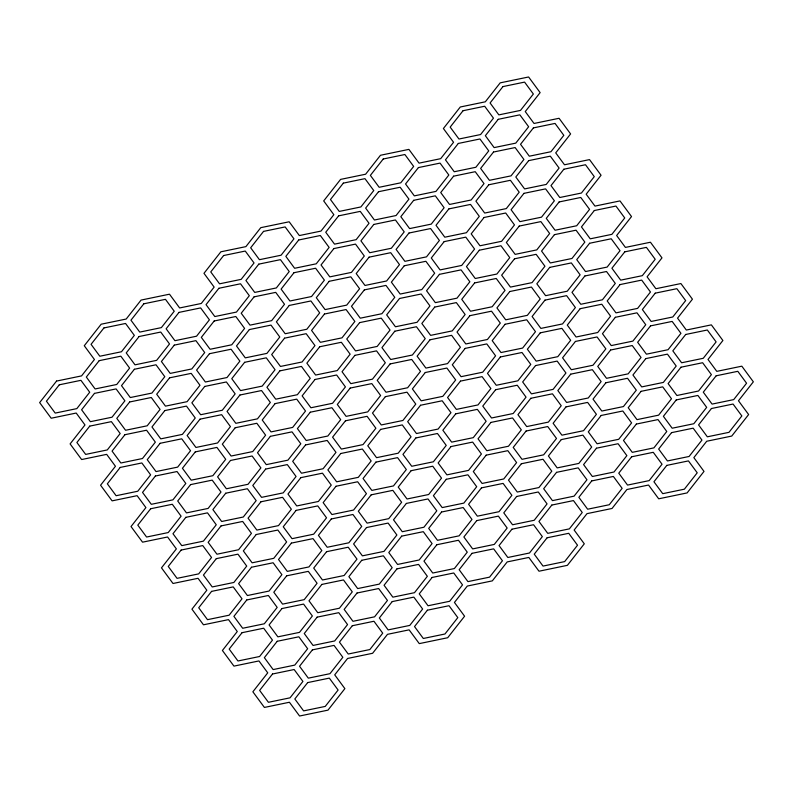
<?xml version="1.0" encoding="UTF-8"?>
<svg xmlns="http://www.w3.org/2000/svg" width="793" height="793" viewBox="0 0 793 793"><rect width="100%" height="100%" fill="white"/><g stroke="black" fill="none" stroke-linecap="round" stroke-linejoin="round"><path stroke-width="1.19" d="M56.541 381.076L39.65 402.596L51.178 418.228L76.207 413.044L84.98 424.949L70.111 443.911L81.639 459.543L106.668 454.359L115.441 466.264L100.572 485.227L112.1 500.859L137.12 495.675L145.902 507.579L131.023 526.542L142.552 542.174L167.581 536.99L176.363 548.895L161.485 567.857L173.013 583.489L198.042 578.305L206.824 590.21L191.946 609.163L203.474 624.805L228.503 619.62L237.276 631.525L222.407 650.478L233.935 666.12L258.964 660.936L267.737 672.841L252.868 691.793L264.396 707.435L289.415 702.251L299.576 716.02L327.985 710.141L344.876 688.621L334.725 674.853L347.582 658.458L372.611 653.283L387.49 634.331L409.129 629.85L419.279 643.619L447.698 637.731L464.589 616.211L454.439 602.442L467.295 586.057L492.324 580.872L507.193 561.92L528.832 557.439L538.992 571.218L567.401 565.33L584.292 543.81L574.142 530.041L586.998 513.646L612.027 508.472L626.906 489.519L648.545 485.038L658.696 498.807L687.115 492.919L704.006 471.409L693.855 457.63L706.712 441.245L731.741 436.061L748.632 414.541L738.471 400.772L753.35 381.82L741.822 366.178L716.793 371.362L708.02 359.457L722.889 340.504L711.361 324.862L686.332 330.047L677.559 318.142L692.428 299.189L680.9 283.547L655.88 288.731L647.098 276.826L661.977 257.874L650.448 242.232L625.419 247.416L616.637 235.511L631.515 216.558L619.987 200.916L594.958 206.101L586.176 194.196L601.054 175.243L589.526 159.601L564.497 164.785L555.724 152.88L570.593 133.928L559.065 118.286L534.036 123.47L525.263 111.565L540.132 92.612L528.604 76.98L500.195 82.859L485.316 101.811L460.287 106.996L443.396 128.516L453.556 142.284L440.69 158.669L419.051 163.15L408.901 149.381L380.481 155.269L365.613 174.222L340.584 179.396L323.693 200.916L333.843 214.695L320.987 231.08L299.348 235.561L289.187 221.782L260.778 227.67L245.899 246.623L220.87 251.807L203.979 273.327L214.14 287.096L201.273 303.481L179.634 307.962L169.484 294.193L141.065 300.081L126.196 319.034L101.167 324.208L84.276 345.728L94.426 359.507L81.57 375.892L56.541 381.076M59.287 384.803L46.43 401.189L55.203 413.094L76.842 408.613L89.708 392.228L80.926 380.323L59.287 384.803M103.913 327.945L91.056 344.331L99.829 356.235L121.468 351.755L134.334 335.37L125.552 323.465L103.913 327.945M99.194 360.666L86.328 377.052L95.11 388.957L116.749 384.476L129.606 368.091L120.833 356.186L99.194 360.666M143.82 303.808L130.954 320.194L139.737 332.098L161.376 327.618L174.232 311.233L165.459 299.328L143.82 303.808M94.466 393.387L81.61 409.783L90.382 421.688L112.021 417.207L124.888 400.822L116.105 388.907L94.466 393.387M139.092 336.529L126.236 352.915L135.008 364.83L156.647 360.349L169.514 343.954L160.731 332.049L139.092 336.529M89.748 426.119L76.891 442.504L85.664 454.409L107.303 449.928L120.169 433.543L111.387 421.638L89.748 426.119M134.374 369.26L121.507 385.646L130.29 397.551L151.929 393.07L164.785 376.685L156.013 364.78L134.374 369.26M179 312.392L166.133 328.788L174.916 340.693L196.555 336.212L209.411 319.827L200.639 307.912L179 312.392M223.626 255.534L210.76 271.92L219.542 283.825L241.181 279.354L254.038 262.959L245.265 251.054L223.626 255.534M129.646 401.982L116.789 418.367L125.572 430.272L147.211 425.791L160.067 409.406L151.285 397.501L129.646 401.982M174.272 345.124L161.415 361.509L170.188 373.414L191.827 368.933L204.693 352.548L195.911 340.643L174.272 345.124M218.898 288.265L206.041 304.651L214.814 316.556L236.453 312.075L249.319 295.69L240.537 283.785L218.898 288.265M263.524 231.397L250.667 247.783L259.44 259.698L281.079 255.217L293.945 238.832L285.163 226.917L263.524 231.397M124.927 434.703L112.071 451.098L120.843 463.003L142.482 458.523L155.349 442.137L146.566 430.222L124.927 434.703M169.553 377.845L156.697 394.23L165.469 406.145L187.108 401.664L199.975 385.269L191.192 373.364L169.553 377.845M214.179 320.987L201.313 337.372L210.095 349.277L231.734 344.796L244.591 328.411L235.818 316.506L214.179 320.987M258.805 264.128L245.939 280.514L254.722 292.419L276.361 287.938L289.217 271.553L280.444 259.648L258.805 264.128M120.209 467.434L107.342 483.819L116.125 495.724L137.764 491.244L150.62 474.858L141.848 462.953L120.209 467.434M164.835 410.576L151.969 426.961L160.751 438.866L182.39 434.386L195.247 418L186.474 406.095L164.835 410.576M209.451 353.708L196.595 370.093L205.377 382.008L227.016 377.527L239.873 361.142L231.09 349.227L209.451 353.708M254.077 296.85L241.221 313.235L249.993 325.14L271.642 320.659L284.499 304.274L275.716 292.369L254.077 296.85M298.703 239.992L285.847 256.377L294.619 268.282L316.258 263.801L329.125 247.416L320.342 235.511L298.703 239.992M343.329 183.133L330.473 199.519L339.245 211.424L360.884 206.943L373.751 190.558L364.968 178.653L343.329 183.133M160.107 443.297L147.25 459.682L156.023 471.587L177.662 467.107L190.528 450.721L181.746 438.816L160.107 443.297M204.733 386.439L191.876 402.824L200.649 414.729L222.288 410.249L235.154 393.863L226.372 381.958L204.733 386.439M249.359 329.571L236.502 345.966L245.275 357.871L266.914 353.391L279.78 337.005L270.998 325.1L249.359 329.571M293.985 272.713L281.119 289.098L289.901 301.013L311.54 296.532L324.396 280.137L315.624 268.232L293.985 272.713M338.611 215.855L325.745 232.24L334.527 244.145L356.166 239.664L369.023 223.279L360.25 211.374L338.611 215.855M383.237 158.996L370.371 175.382L379.153 187.287L400.792 182.806L413.649 166.421L404.876 154.516L383.237 158.996M155.388 476.018L142.532 492.413L151.304 504.318L172.943 499.838L185.81 483.452L177.027 471.538L155.388 476.018M200.014 419.16L187.148 435.545L195.93 447.46L217.569 442.98L230.426 426.584L221.653 414.68L200.014 419.16M244.641 362.302L231.774 378.687L240.557 390.592L262.196 386.112L275.052 369.726L266.279 357.821L244.641 362.302M289.257 305.444L276.4 321.829L285.183 333.734L306.822 329.254L319.678 312.868L310.906 300.963L289.257 305.444M333.883 248.576L321.026 264.971L329.809 276.876L351.448 272.396L364.304 256.01L355.522 244.095L333.883 248.576M378.509 191.718L365.652 208.103L374.425 220.018L396.064 215.537L408.93 199.142L400.148 187.237L378.509 191.718M150.67 508.749L137.804 525.135L146.586 537.039L168.225 532.559L181.082 516.174L172.309 504.269L150.67 508.749M195.286 451.891L182.43 468.276L191.212 480.181L212.851 475.701L225.708 459.316L216.925 447.411L195.286 451.891M239.912 395.023L227.056 411.408L235.828 423.323L257.467 418.843L270.334 402.457L261.551 390.543L239.912 395.023M284.538 338.165L271.682 354.55L280.454 366.455L302.093 361.975L314.96 345.589L306.177 333.684L284.538 338.165M329.164 281.307L316.308 297.692L325.08 309.597L346.719 305.117L359.586 288.731L350.803 276.826L329.164 281.307M373.79 224.449L360.924 240.834L369.707 252.739L391.346 248.259L404.202 231.873L395.429 219.968L373.79 224.449M418.417 167.581L405.55 183.976L414.333 195.881L435.972 191.4L448.828 175.015L440.056 163.1L418.417 167.581M463.043 110.723L450.176 127.108L458.959 139.023L480.598 134.542L493.454 118.147L484.682 106.242L463.043 110.723M190.568 484.612L177.711 500.998L186.484 512.902L208.123 508.422L220.989 492.037L212.207 480.132L190.568 484.612M235.194 427.754L222.337 444.139L231.11 456.044L252.749 451.564L265.615 435.179L256.833 423.274L235.194 427.754M279.82 370.886L266.954 387.281L275.736 399.186L297.375 394.706L310.232 378.32L301.459 366.416L279.82 370.886M324.446 314.028L311.58 330.413L320.362 342.328L342.001 337.848L354.858 321.452L346.085 309.548L324.446 314.028M369.072 257.17L356.206 273.555L364.988 285.46L386.627 280.98L399.484 264.594L390.711 252.689L369.072 257.17M413.688 200.312L400.832 216.697L409.614 228.602L431.253 224.122L444.11 207.736L435.327 195.831L413.688 200.312M458.314 143.454L445.458 159.839L454.23 171.744L475.869 167.264L488.736 150.878L479.953 138.973L458.314 143.454M502.94 86.586L490.084 102.971L498.856 114.886L520.495 110.405L533.362 94.02L524.579 82.105L502.94 86.586M185.849 517.333L172.983 533.729L181.766 545.634L203.404 541.153L216.261 524.768L207.488 512.853L185.849 517.333M230.476 460.475L217.609 476.861L226.392 488.775L248.031 484.295L260.887 467.9L252.115 455.995L230.476 460.475M275.092 403.617L262.235 420.003L271.018 431.907L292.657 427.427L305.513 411.042L296.731 399.137L275.092 403.617M319.718 346.759L306.861 363.144L315.634 375.049L337.273 370.569L350.139 354.184L341.357 342.279L319.718 346.759M364.344 289.891L351.487 306.286L360.26 318.191L381.899 313.711L394.765 297.325L385.983 285.411L364.344 289.891M408.97 233.033L396.113 249.418L404.886 261.333L426.525 256.853L439.391 240.457L430.609 228.553L408.97 233.033M453.596 176.175L440.73 192.56L449.512 204.465L471.151 199.985L484.008 183.599L475.235 171.694L453.596 176.175M498.222 119.317L485.356 135.702L494.138 147.607L515.777 143.127L528.634 126.741L519.861 114.836L498.222 119.317M181.121 550.064L168.265 566.45L177.047 578.355L198.686 573.874L211.543 557.489L202.76 545.584L181.121 550.064M225.747 493.206L212.891 509.592L221.663 521.497L243.302 517.016L256.169 500.631L247.386 488.726L225.747 493.206M270.373 436.338L257.517 452.724L266.289 464.639L287.928 460.158L300.795 443.773L292.012 431.858L270.373 436.338M314.999 379.48L302.143 395.866L310.915 407.771L332.554 403.29L345.421 386.905L336.638 375L314.999 379.48M359.625 322.622L346.759 339.007L355.542 350.912L377.181 346.432L390.037 330.047L381.264 318.142L359.625 322.622M404.252 265.764L391.385 282.149L400.168 294.054L421.807 289.574L434.663 273.189L425.891 261.284L404.252 265.764M448.878 208.896L436.011 225.291L444.794 237.196L466.433 232.716L479.289 216.33L470.517 204.416L448.878 208.896M493.494 152.038L480.637 168.423L489.42 180.328L511.059 175.858L523.915 159.462L515.133 147.557L493.494 152.038M221.029 525.928L208.162 542.313L216.945 554.218L238.584 549.737L251.44 533.352L242.668 521.447L221.029 525.928M265.655 469.069L252.789 485.455L261.571 497.36L283.21 492.879L296.067 476.494L287.294 464.589L265.655 469.069M310.281 412.201L297.415 428.597L306.197 440.502L327.836 436.021L340.693 419.636L331.92 407.721L310.281 412.201M354.897 355.343L342.041 371.729L350.823 383.643L372.462 379.163L385.319 362.768L376.536 350.863L354.897 355.343M399.523 298.485L386.667 314.871L395.439 326.775L417.078 322.295L429.945 305.91L421.162 294.005L399.523 298.485M444.149 241.627L431.293 258.012L440.065 269.917L461.704 265.437L474.571 249.052L465.788 237.147L444.149 241.627M488.775 184.769L475.919 201.154L484.692 213.059L506.33 208.579L519.197 192.193L510.414 180.289L488.775 184.769M533.402 127.901L520.535 144.286L529.318 156.201L550.957 151.721L563.813 135.335L555.041 123.421L533.402 127.901M216.311 558.649L203.444 575.044L212.227 586.949L233.866 582.468L246.722 566.083L237.95 554.168L216.311 558.649M260.927 501.791L248.07 518.176L256.853 530.081L278.492 525.61L291.348 509.215L282.566 497.31L260.927 501.791M305.553 444.932L292.696 461.318L301.469 473.223L323.108 468.742L335.974 452.357L327.192 440.452L305.553 444.932M350.179 388.074L337.322 404.46L346.095 416.365L367.734 411.884L380.6 395.499L371.818 383.594L350.179 388.074M394.805 331.206L381.948 347.602L390.721 359.507L412.36 355.026L425.226 338.641L416.444 326.726L394.805 331.206M439.431 274.348L426.565 290.734L435.347 302.648L456.986 298.168L469.843 281.773L461.07 269.868L439.431 274.348M484.057 217.49L471.191 233.876L479.973 245.78L501.612 241.3L514.469 224.915L505.696 213.01L484.057 217.49M528.683 160.632L515.817 177.017L524.599 188.922L546.238 184.442L559.095 168.057L550.322 156.152L528.683 160.632M211.582 591.38L198.726 607.765L207.498 619.67L229.137 615.19L242.004 598.804L233.221 586.899L211.582 591.38M256.208 534.522L243.352 550.907L252.124 562.812L273.763 558.331L286.63 541.946L277.847 530.041L256.208 534.522M300.834 477.654L287.968 494.039L296.751 505.954L318.389 501.473L331.246 485.088L322.473 473.173L300.834 477.654M345.461 420.796L332.594 437.181L341.377 449.086L363.016 444.605L375.872 428.22L367.1 416.315L345.461 420.796M390.087 363.937L377.22 380.323L386.003 392.228L407.642 387.747L420.498 371.362L411.726 359.457L390.087 363.937M434.703 307.079L421.846 323.465L430.629 335.37L452.268 330.889L465.124 314.504L456.342 302.599L434.703 307.079M479.329 250.211L466.472 266.607L475.245 278.512L496.884 274.031L509.75 257.646L500.968 245.731L479.329 250.211M523.955 193.353L511.098 209.739L519.871 221.643L541.51 217.173L554.376 200.778L545.594 188.873L523.955 193.353M251.49 567.243L238.624 583.628L247.406 595.533L269.045 591.053L281.902 574.667L273.129 562.762L251.49 567.243M296.116 510.385L283.25 526.77L292.032 538.675L313.671 534.195L326.528 517.809L317.755 505.904L296.116 510.385M340.732 453.517L327.876 469.912L336.658 481.817L358.297 477.336L371.154 460.951L362.371 449.036L340.732 453.517M385.358 396.659L372.502 413.044L381.274 424.959L402.913 420.478L415.78 404.083L406.997 392.178L385.358 396.659M429.984 339.8L417.128 356.186L425.9 368.091L447.539 363.61L460.406 347.225L451.623 335.32L429.984 339.8M474.611 282.942L461.754 299.328L470.527 311.233L492.166 306.752L505.032 290.367L496.249 278.462L474.611 282.942M519.237 226.074L506.37 242.47L515.153 254.375L536.792 249.894L549.648 233.509L540.876 221.604L519.237 226.074M563.863 169.216L550.996 185.602L559.779 197.516L581.418 193.036L594.274 176.641L585.502 164.736L563.863 169.216M246.762 599.964L233.905 616.359L242.678 628.264L264.317 623.784L277.183 607.398L268.401 595.484L246.762 599.964M291.388 543.106L278.531 559.491L287.304 571.396L308.943 566.926L321.809 550.53L313.027 538.625L291.388 543.106M336.014 486.248L323.157 502.633L331.93 514.538L353.569 510.058L366.435 493.672L357.653 481.767L336.014 486.248M380.64 429.39L367.774 445.775L376.556 457.68L398.195 453.2L411.052 436.814L402.279 424.909L380.64 429.39M425.266 372.522L412.4 388.917L421.182 400.822L442.821 396.341L455.678 379.956L446.905 368.041L425.266 372.522M469.892 315.664L457.026 332.049L465.808 343.964L487.447 339.483L500.304 323.088L491.531 311.183L469.892 315.664M514.508 258.805L501.652 275.191L510.434 287.096L532.073 282.615L544.93 266.23L536.147 254.325L514.508 258.805M559.134 201.947L546.278 218.333L555.05 230.238L576.689 225.757L589.556 209.372L580.773 197.467L559.134 201.947M242.043 632.695L229.187 649.08L237.959 660.985L259.598 656.505L272.465 640.12L263.682 628.215L242.043 632.695M286.669 575.827L273.803 592.222L282.586 604.127L304.225 599.647L317.081 583.261L308.308 571.356L286.669 575.827M331.296 518.969L318.429 535.354L327.212 547.269L348.851 542.789L361.707 526.393L352.935 514.488L331.296 518.969M375.922 462.111L363.055 478.496L371.838 490.401L393.477 485.921L406.333 469.535L397.561 457.63L375.922 462.111M420.538 405.253L407.681 421.638L416.464 433.543L438.103 429.063L450.959 412.677L442.177 400.772L420.538 405.253M465.164 348.395L452.307 364.78L461.08 376.685L482.719 372.204L495.585 355.819L486.803 343.914L465.164 348.395M509.79 291.527L496.933 307.912L505.706 319.827L527.345 315.346L540.211 298.961L531.429 287.046L509.79 291.527M554.416 234.669L541.56 251.054L550.332 262.959L571.971 258.478L584.837 242.093L576.055 230.188L554.416 234.669M281.941 608.558L269.085 624.943L277.867 636.848L299.506 632.368L312.363 615.983L303.58 604.078L281.941 608.558M326.567 551.7L313.711 568.085L322.483 579.99L344.122 575.51L356.989 559.124L348.206 547.22L326.567 551.7M371.193 494.832L358.337 511.227L367.109 523.132L388.748 518.652L401.615 502.266L392.832 490.352L371.193 494.832M415.819 437.974L402.963 454.359L411.736 466.274L433.374 461.794L446.241 445.398L437.458 433.493L415.819 437.974M460.446 381.116L447.579 397.501L456.362 409.406L478.001 404.926L490.857 388.54L482.085 376.635L460.446 381.116M505.072 324.258L492.205 340.643L500.988 352.548L522.627 348.068L535.483 331.682L526.711 319.777L505.072 324.258M549.698 267.39L536.831 283.785L545.614 295.69L567.253 291.209L580.109 274.824L571.337 262.919L549.698 267.39M594.314 210.532L581.457 226.917L590.24 238.832L611.879 234.351L624.735 217.956L615.953 206.051L594.314 210.532M277.223 641.279L264.366 657.665L273.139 669.579L294.778 665.099L307.644 648.714L298.862 636.799L277.223 641.279M321.849 584.421L308.992 600.807L317.765 612.711L339.404 608.231L352.27 591.846L343.488 579.941L321.849 584.421M366.475 527.563L353.609 543.948L362.391 555.853L384.03 551.373L396.887 534.988L388.114 523.083L366.475 527.563M411.101 470.705L398.235 487.09L407.017 498.995L428.656 494.515L441.513 478.129L432.74 466.225L411.101 470.705M455.727 413.837L442.861 430.232L451.643 442.137L473.282 437.657L486.139 421.271L477.366 409.357L455.727 413.837M500.343 356.979L487.487 373.364L496.269 385.279L517.908 380.799L530.765 364.403L521.982 352.498L500.343 356.979M544.969 300.121L532.113 316.506L540.885 328.411L562.524 323.931L575.391 307.545L566.608 295.64L544.969 300.121M589.595 243.263L576.739 259.648L585.512 271.553L607.151 267.072L620.017 250.687L611.234 238.782L589.595 243.263M272.505 674.01L259.638 690.396L268.421 702.301L290.06 697.82L302.916 681.435L294.144 669.53L272.505 674.01M317.131 617.142L304.264 633.538L313.047 645.443L334.686 640.962L347.542 624.577L338.77 612.672L317.131 617.142M361.747 560.284L348.89 576.67L357.673 588.584L379.312 584.104L392.168 567.709L383.386 555.804L361.747 560.284M406.373 503.426L393.516 519.811L402.289 531.716L423.928 527.236L436.794 510.851L428.012 498.946L406.373 503.426M450.999 446.568L438.142 462.953L446.915 474.858L468.554 470.378L481.42 453.993L472.638 442.088L450.999 446.568M495.625 389.71L482.768 406.095L491.541 418L513.18 413.52L526.046 397.134L517.264 385.229L495.625 389.71M540.251 332.842L527.385 349.227L536.167 361.142L557.806 356.662L570.663 340.276L561.89 328.361L540.251 332.842M584.877 275.984L572.011 292.369L580.793 304.274L602.432 299.794L615.289 283.408L606.516 271.503L584.877 275.984M312.402 649.873L299.546 666.259L308.318 678.164L329.957 673.683L342.824 657.298L334.041 645.393L312.402 649.873M357.028 593.015L344.172 609.401L352.944 621.306L374.583 616.825L387.45 600.44L378.667 588.535L357.028 593.015M401.654 536.147L388.798 552.543L397.571 564.447L419.21 559.967L432.076 543.582L423.293 531.667L401.654 536.147M446.281 479.289L433.414 495.675L442.197 507.589L463.836 503.109L476.692 486.714L467.92 474.809L446.281 479.289M490.907 422.431L478.04 438.816L486.823 450.721L508.462 446.241L521.318 429.856L512.546 417.951L490.907 422.431M535.533 365.573L522.666 381.958L531.449 393.863L553.088 389.383L565.944 372.997L557.172 361.093L535.533 365.573M580.149 308.705L567.292 325.1L576.075 337.005L597.714 332.525L610.57 316.139L601.788 304.225L580.149 308.705M624.775 251.847L611.918 268.232L620.691 280.147L642.33 275.667L655.196 259.271L646.414 247.366L624.775 251.847M307.684 682.595L294.818 698.98L303.6 710.895L325.239 706.414L338.105 690.029L329.323 678.114L307.684 682.595M352.31 625.736L339.444 642.122L348.226 654.027L369.865 649.546L382.722 633.161L373.949 621.256L352.31 625.736M396.936 568.878L384.07 585.264L392.852 597.169L414.491 592.688L427.348 576.303L418.575 564.398L396.936 568.878M441.552 512.02L428.696 528.406L437.478 540.311L459.117 535.83L471.974 519.445L463.191 507.54L441.552 512.02M486.178 455.152L473.322 471.548L482.094 483.452L503.743 478.972L516.6 462.587L507.817 450.672L486.178 455.152M530.804 398.294L517.948 414.68L526.721 426.584L548.36 422.114L561.226 405.719L552.443 393.814L530.804 398.294M575.431 341.436L562.574 357.821L571.347 369.726L592.986 365.246L605.852 348.861L597.07 336.956L575.431 341.436M620.057 284.578L607.19 300.963L615.973 312.868L637.612 308.388L650.468 292.002L641.696 280.098L620.057 284.578M392.208 601.6L379.351 617.985L388.124 629.9L409.763 625.419L422.629 609.024L413.847 597.119L392.208 601.6M436.834 544.741L423.977 561.127L432.75 573.032L454.389 568.551L467.255 552.166L458.473 540.261L436.834 544.741M481.46 487.883L468.604 504.269L477.376 516.174L499.015 511.693L511.881 495.308L503.099 483.403L481.46 487.883M526.086 431.025L513.22 447.411L522.002 459.316L543.641 454.835L556.498 438.45L547.725 426.545L526.086 431.025M570.712 374.157L557.846 390.543L566.628 402.457L588.267 397.977L601.124 381.592L592.351 369.677L570.712 374.157M615.338 317.299L602.472 333.684L611.254 345.589L632.893 341.109L645.75 324.724L636.977 312.819L615.338 317.299M432.116 577.463L419.249 593.858L428.032 605.763L449.671 601.282L462.527 584.897L453.755 572.982L432.116 577.463M476.742 520.605L463.875 536.99L472.658 548.905L494.297 544.424L507.153 528.029L498.381 516.124L476.742 520.605M521.358 463.746L508.501 480.132L517.284 492.037L538.923 487.556L551.779 471.171L543.007 459.266L521.358 463.746M565.984 406.888L553.127 423.274L561.91 435.179L583.549 430.698L596.405 414.313L587.623 402.408L565.984 406.888M610.61 350.02L597.753 366.416L606.526 378.32L628.165 373.84L641.031 357.455L632.249 345.54L610.61 350.02M655.236 293.162L642.38 309.548L651.152 321.462L672.791 316.982L685.658 300.587L676.875 288.682L655.236 293.162M427.387 610.194L414.531 626.579L423.313 638.484L444.952 634.004L457.809 617.618L449.026 605.713L427.387 610.194M472.013 553.336L459.157 569.721L467.929 581.626L489.568 577.145L502.435 560.76L493.652 548.855L472.013 553.336M516.639 496.468L503.783 512.863L512.556 524.768L534.195 520.287L547.061 503.902L538.278 491.987L516.639 496.468M561.266 439.609L548.409 455.995L557.182 467.9L578.821 463.429L591.687 447.034L582.905 435.129L561.266 439.609M605.892 382.751L593.025 399.137L601.808 411.042L623.447 406.561L636.303 390.176L627.531 378.271L605.892 382.751M650.518 325.893L637.651 342.279L646.434 354.184L668.073 349.703L680.929 333.318L672.157 321.413L650.518 325.893M511.921 529.199L499.055 545.584L507.837 557.489L529.476 553.008L542.333 536.623L533.56 524.718L511.921 529.199M556.547 472.341L543.681 488.726L552.463 500.631L574.102 496.15L586.959 479.765L578.186 467.86L556.547 472.341M601.173 415.473L588.307 431.858L597.089 443.773L618.728 439.292L631.585 422.907L622.812 410.992L601.173 415.473M645.789 358.614L632.933 375L641.715 386.905L663.354 382.424L676.211 366.039L667.428 354.134L645.789 358.614M551.819 505.062L538.962 521.447L547.735 533.352L569.374 528.872L582.24 512.486L573.458 500.581L551.819 505.062M596.445 448.204L583.589 464.589L592.361 476.494L614 472.013L626.866 455.628L618.084 443.723L596.445 448.204M641.071 391.336L628.215 407.731L636.987 419.636L658.626 415.155L671.493 398.77L662.71 386.855L641.071 391.336M685.697 334.477L672.831 350.863L681.613 362.778L703.252 358.297L716.109 341.902L707.336 329.997L685.697 334.477M547.101 537.783L534.244 554.168L543.017 566.083L564.656 561.603L577.522 545.217L568.74 533.302L547.101 537.783M591.727 480.925L578.86 497.31L587.643 509.215L609.282 504.735L622.138 488.349L613.366 476.444L591.727 480.925M636.353 424.067L623.486 440.452L632.269 452.357L653.908 447.876L666.764 431.491L657.992 419.586L636.353 424.067M680.979 367.209L668.112 383.594L676.895 395.499L698.534 391.018L711.39 374.633L702.618 362.728L680.979 367.209M631.625 456.788L618.768 473.173L627.541 485.088L649.18 480.608L662.046 464.212L653.263 452.307L631.625 456.788M676.251 399.93L663.394 416.315L672.167 428.22L693.806 423.74L706.672 407.354L697.89 395.449L676.251 399.93M671.532 432.651L658.666 449.046L667.448 460.951L689.087 456.471L701.944 440.085L693.171 428.17L671.532 432.651M716.158 375.793L703.292 392.178L712.074 404.093L733.713 399.613L746.57 383.217L737.797 371.312L716.158 375.793M666.804 465.382L653.947 481.767L662.73 493.672L684.369 489.192L697.225 472.806L688.443 460.902L666.804 465.382M711.43 408.524L698.574 424.909L707.346 436.814L728.985 432.334L741.851 415.948L733.069 404.043L711.43 408.524"/></g></svg>
